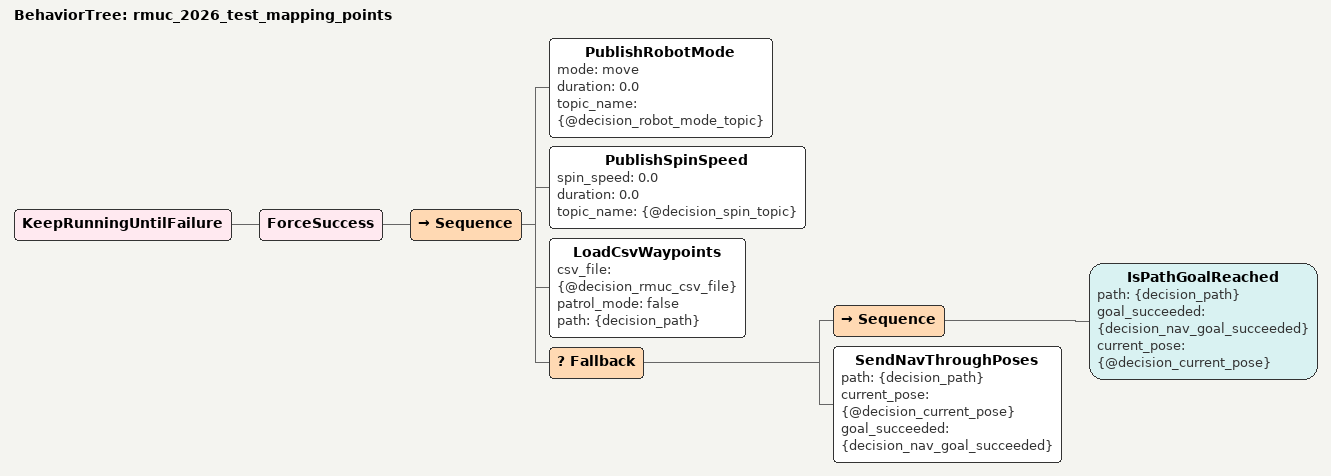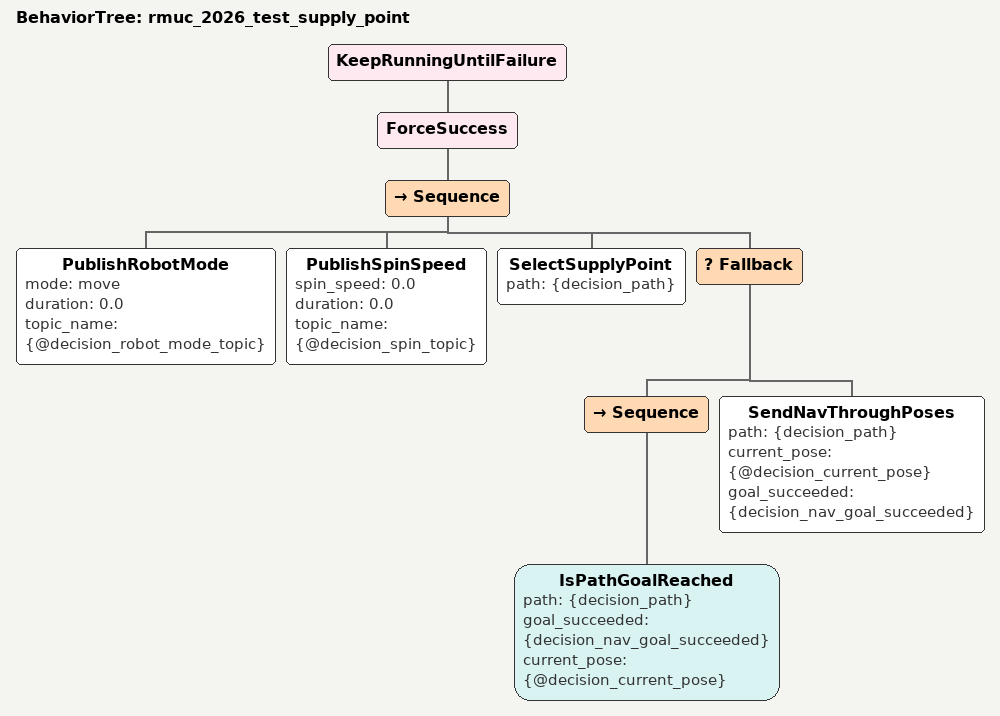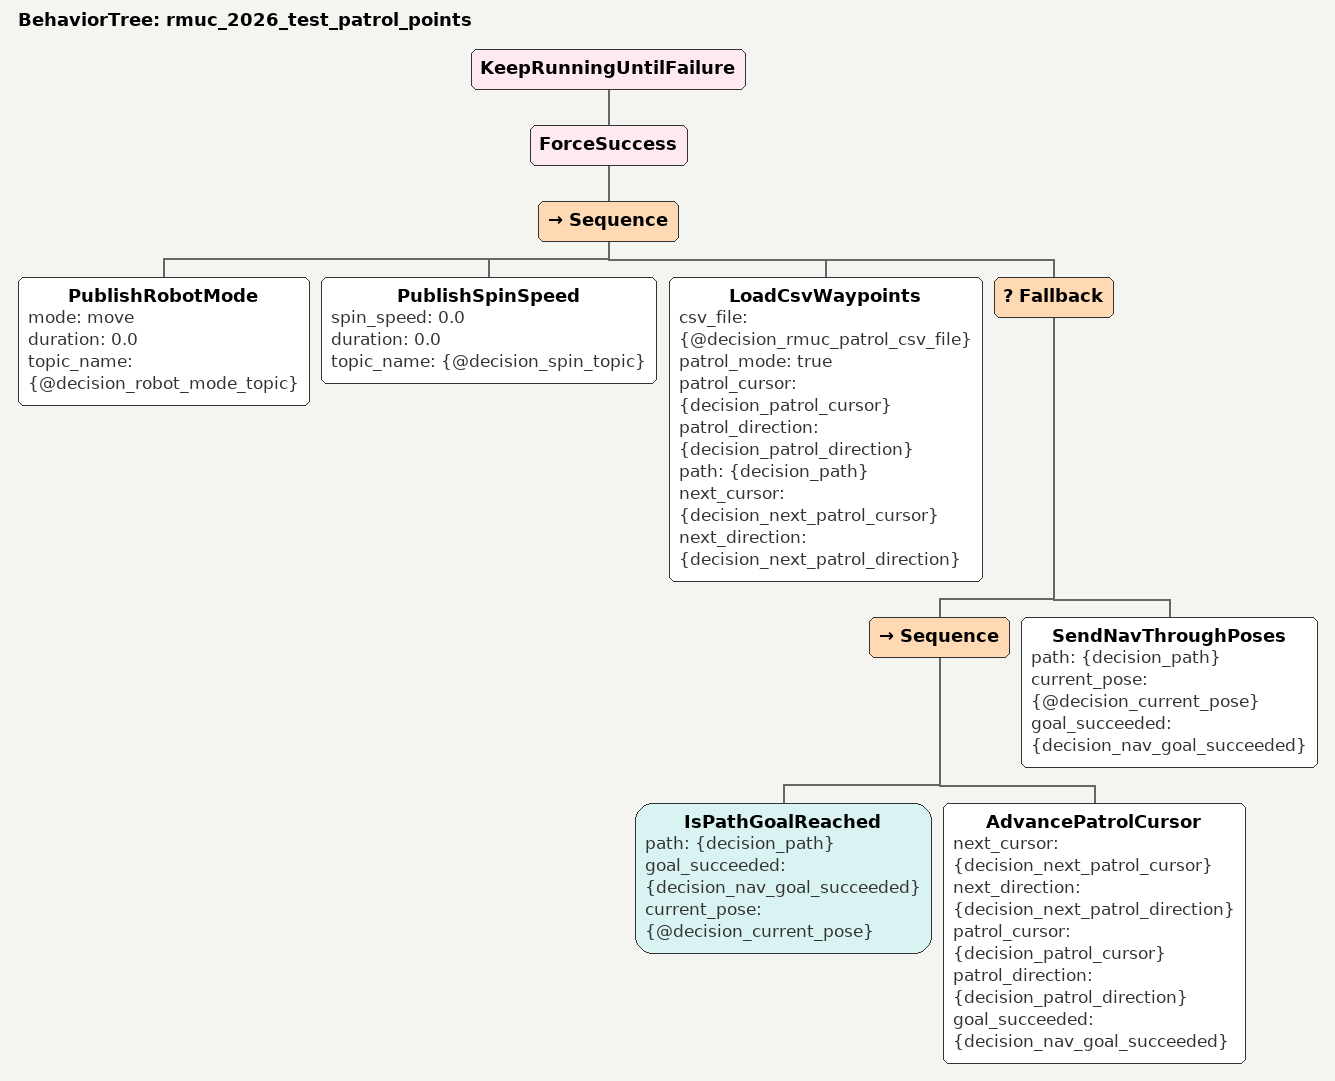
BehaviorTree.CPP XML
<?xml version="1.0" encoding="UTF-8"?>
<root BTCPP_format="4">
  <BehaviorTree ID="rmuc_2026_test_mapping_points">
    <KeepRunningUntilFailure>
      <ForceSuccess>
        <Sequence>
          <PublishRobotMode mode="move"
                            duration="0.0"
                            topic_name="{@decision_robot_mode_topic}"/>
          <PublishSpinSpeed spin_speed="0.0"
                            duration="0.0"
                            topic_name="{@decision_spin_topic}"/>
          <LoadCsvWaypoints csv_file="{@decision_rmuc_csv_file}"
                            patrol_mode="false"
                            path="{decision_path}"/>
          <Fallback>
            <Sequence>
              <IsPathGoalReached path="{decision_path}"
                                 goal_succeeded="{decision_nav_goal_succeeded}"
                                 current_pose="{@decision_current_pose}"/>
            </Sequence>
            <SendNavThroughPoses path="{decision_path}"
                                 current_pose="{@decision_current_pose}"
                                 goal_succeeded="{decision_nav_goal_succeeded}"/>
          </Fallback>
        </Sequence>
      </ForceSuccess>
    </KeepRunningUntilFailure>
  </BehaviorTree>

  <BehaviorTree ID="rmuc_2026_test_supply_point">
    <KeepRunningUntilFailure>
      <ForceSuccess>
        <Sequence>
          <PublishRobotMode mode="move"
                            duration="0.0"
                            topic_name="{@decision_robot_mode_topic}"/>
          <PublishSpinSpeed spin_speed="0.0"
                            duration="0.0"
                            topic_name="{@decision_spin_topic}"/>
          <SelectSupplyPoint path="{decision_path}"/>
          <Fallback>
            <Sequence>
              <IsPathGoalReached path="{decision_path}"
                                 goal_succeeded="{decision_nav_goal_succeeded}"
                                 current_pose="{@decision_current_pose}"/>
            </Sequence>
            <SendNavThroughPoses path="{decision_path}"
                                 current_pose="{@decision_current_pose}"
                                 goal_succeeded="{decision_nav_goal_succeeded}"/>
          </Fallback>
        </Sequence>
      </ForceSuccess>
    </KeepRunningUntilFailure>
  </BehaviorTree>

  <BehaviorTree ID="rmuc_2026_test_patrol_points">
    <KeepRunningUntilFailure>
      <ForceSuccess>
        <Sequence>
          <PublishRobotMode mode="move"
                            duration="0.0"
                            topic_name="{@decision_robot_mode_topic}"/>
          <PublishSpinSpeed spin_speed="0.0"
                            duration="0.0"
                            topic_name="{@decision_spin_topic}"/>
          <LoadCsvWaypoints csv_file="{@decision_rmuc_patrol_csv_file}"
                            patrol_mode="true"
                            patrol_cursor="{decision_patrol_cursor}"
                            patrol_direction="{decision_patrol_direction}"
                            path="{decision_path}"
                            next_cursor="{decision_next_patrol_cursor}"
                            next_direction="{decision_next_patrol_direction}"/>
          <Fallback>
            <Sequence>
              <IsPathGoalReached path="{decision_path}"
                                 goal_succeeded="{decision_nav_goal_succeeded}"
                                 current_pose="{@decision_current_pose}"/>
              <AdvancePatrolCursor next_cursor="{decision_next_patrol_cursor}"
                                   next_direction="{decision_next_patrol_direction}"
                                   patrol_cursor="{decision_patrol_cursor}"
                                   patrol_direction="{decision_patrol_direction}"
                                   goal_succeeded="{decision_nav_goal_succeeded}"/>
            </Sequence>
            <SendNavThroughPoses path="{decision_path}"
                                 current_pose="{@decision_current_pose}"
                                 goal_succeeded="{decision_nav_goal_succeeded}"/>
          </Fallback>
        </Sequence>
      </ForceSuccess>
    </KeepRunningUntilFailure>
  </BehaviorTree>
</root>
